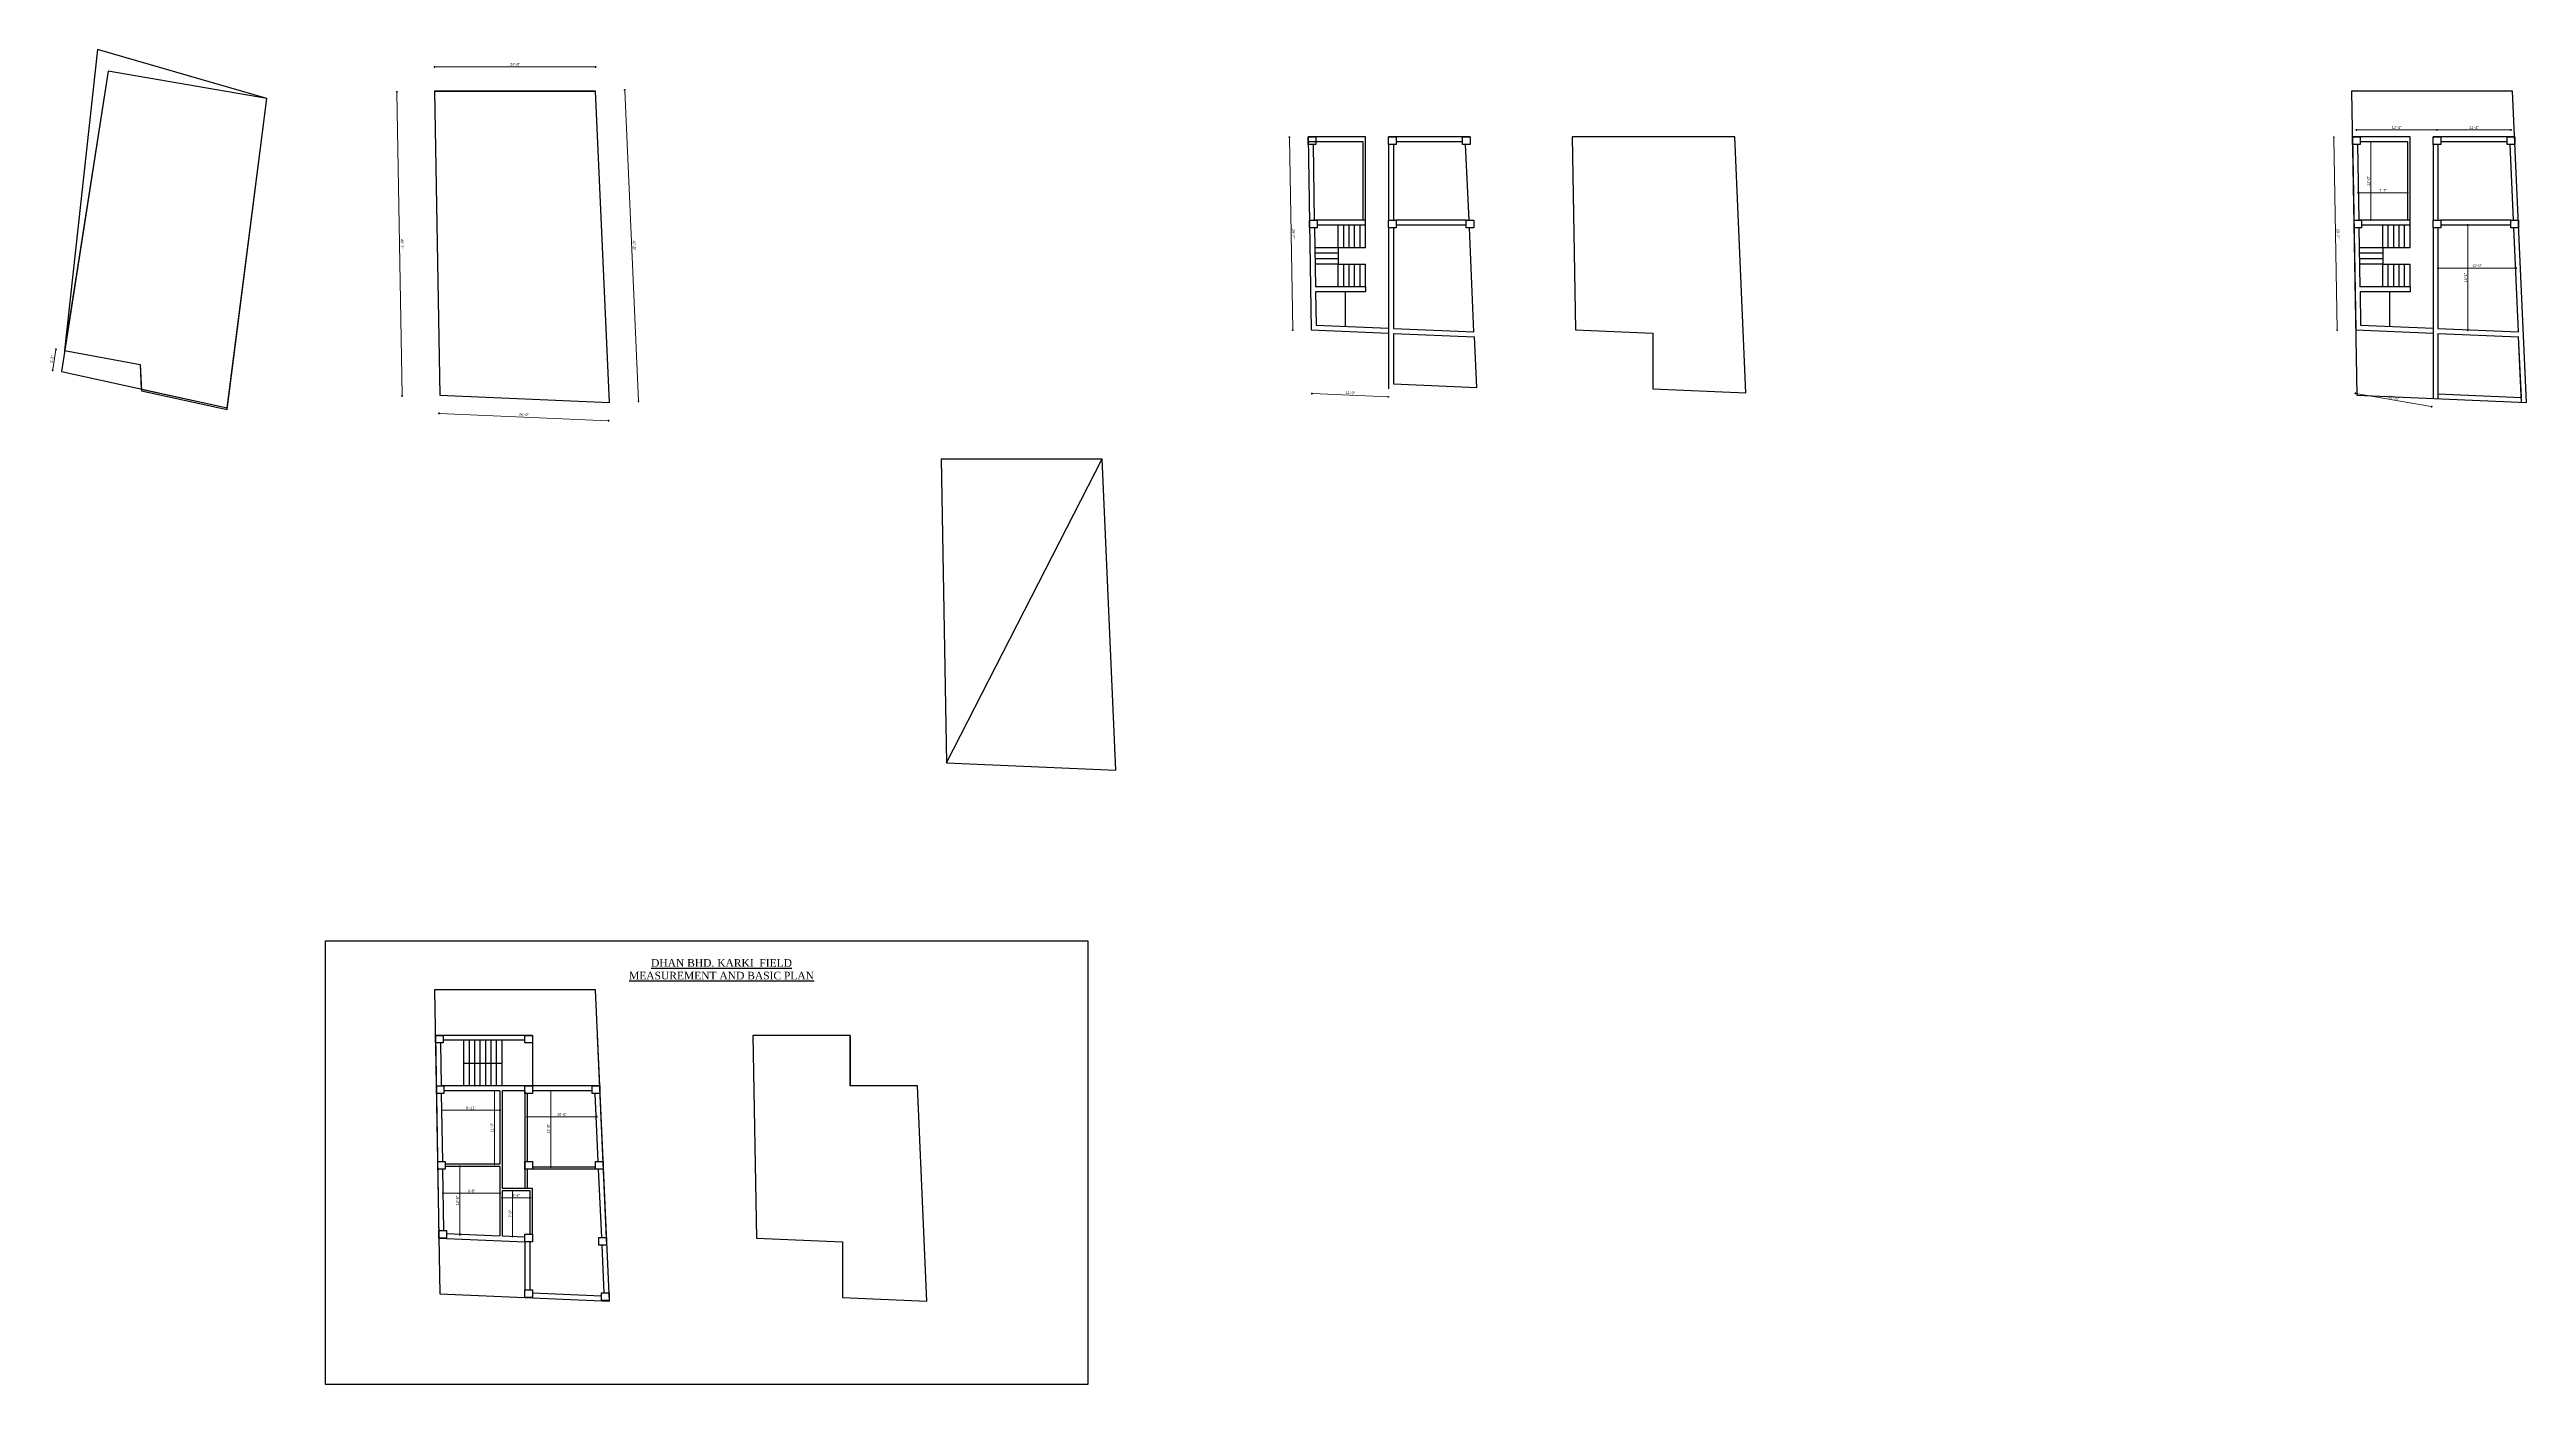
# Model space of a CAD drawing. Header units: inches. Extents: x 21312 to 154598, y -13316 to 16604.
# Drawn here: x 26723 to 31276, y -11164 to -8710 of the extents above; entities that cross this region are included whole.
import ezdxf

# ---------------------------------------------------------------- set-up
doc = ezdxf.new("R2010")
doc.units = ezdxf.units.IN
doc.header["$LTSCALE"] = 0.5
doc.header["$MEASUREMENT"] = 0
doc.header["$PDMODE"] = 66
doc.layers.add('hatch', color=9, linetype='Continuous', lineweight=0)
doc.layers.add('Toilet', color=7, linetype='Continuous', lineweight=25)
doc.styles.get("Standard").update_dxf_attribs({"font": 'arial.ttf'})
doc.dimstyles.new('S8', dxfattribs={"dimtxt": 5, "dimasz": 1, "dimexe": 6, "dimexo": 18, "dimgap": 1.9375, "dimtad": 1, "dimdec": 0, "dimzin": 3, "dimdsep": 46, "dimlunit": 4, "dimtxsty": 'Standard', "dimblk": 'dot 2', "dimcen": 12, "dimse1": 1, "dimse2": 1, "dimclrd": 1, "dimclre": 1, "dimclrt": 256, "dimadec": 0, "dimazin": 0, "dimtfac": 0.75, "dimtdec": 0, "dimtix": 1, "dimtmove": 1, "dimatfit": 3, "dimldrblk": 'DOT', "dimfxl": 1, "dimtolj": 1, "dimtzin": 0, "dimlwd": 9, "dimlwe": 9, "dimarcsym": 0})

# ---------------------------------------------------------------- blocks, each defined once
blk = doc.blocks.new('dot1')
at = {"layer": 'hatch'}
h = blk.add_hatch(color=256, dxfattribs=at)
edge = h.paths.add_edge_path()
edge.add_arc((0, 0), 1, 0, 360)
for p, q in [((3, 0), (-3, 0)), ((0, 3), (0, -3))]:
    blk.add_line(p, q, dxfattribs=at)
blk.add_circle((0, 0), 1, dxfattribs=at)
blk = doc.blocks.new('dot 2')
at = {"layer": 'hatch', "xscale": 0.5, "yscale": 0.5, "zscale": 0.5}
blk.add_blockref('dot1', (0, 0), dxfattribs=at)
blk = doc.blocks.new('*D912')
at = {"layer": 'Defpoints', "color": 0, "transparency": 16777216}
for p in [(27430.5, -8786.6), (27370.8, -9346.7), (27440.1, -9345.5)]:
    blk.add_point(p, dxfattribs=at)
at = {"layer": 'Toilet', "color": 1, "lineweight": 9, "transparency": 16777216}
blk.add_line((27361.2, -8788.8), (27370.8, -9345.7), dxfattribs=at)
for p, rotation in [((27361.2, -8787.8), 90.98917906511), ((27370.8, -9346.7), 270.98917906511)]:
    blk.add_blockref('dot 2', p, dxfattribs=dict(at, rotation=rotation))
at = {"layer": 'Toilet', "transparency": 16777216, "insert": (27370.5, -9067.1), "char_height": 5, "attachment_point": 5, "rotation": 270.9892}
blk.add_mtext('\\A1;46\'-7"', dxfattribs=at)
blk = doc.blocks.new('_Dot')
at = {"color": 0, "linetype": 'ByBlock', "lineweight": -2}
blk.add_line((-0.5, 0), (-1, 0), dxfattribs=at)
at = {"color": 0, "linetype": 'ByBlock', "const_width": 0.5}
blk.add_lwpolyline([(-0.25, 0, 1), (0.25, 0, 1)], format="xyb", close=True, dxfattribs=at)
blk = doc.blocks.new('*D913')
at = {"layer": 'Defpoints', "color": 0, "transparency": 16777216}
for p in [(27430.5, -8741.8), (27430.5, -8786.6), (27726.5, -8786.6)]:
    blk.add_point(p, dxfattribs=at)
at = {"layer": 'Toilet', "color": 1, "lineweight": 9, "transparency": 16777216}
blk.add_line((27725.5, -8741.8), (27431.5, -8741.8), dxfattribs=at)
at = {"layer": 'Toilet', "color": 1, "lineweight": 9, "transparency": 16777216, "rotation": 180}
blk.add_blockref('dot 2', (27430.5, -8741.8), dxfattribs=at)
at = {"layer": 'Toilet', "color": 1, "lineweight": 9, "transparency": 16777216}
blk.add_blockref('dot 2', (27726.5, -8741.8), dxfattribs=at)
at = {"layer": 'Toilet', "transparency": 16777216, "insert": (27578.5, -8737.3), "char_height": 5, "attachment_point": 5}
blk.add_mtext('\\A1;24\'-8"', dxfattribs=at)
blk = doc.blocks.new('*D914')
at = {"layer": 'Defpoints', "color": 0, "transparency": 16777216}
for p in [(27726.5, -8786.6), (27780.1, -8784.2), (27751.8, -9359)]:
    blk.add_point(p, dxfattribs=at)
at = {"layer": 'Toilet', "color": 1, "lineweight": 9, "transparency": 16777216}
blk.add_line((27805.4, -9355.6), (27780.1, -8785.2), dxfattribs=at)
for p, rotation in [((27780.1, -8784.2), 92.53635972208973), ((27805.4, -9356.6), 272.5363597220897)]:
    blk.add_blockref('dot 2', p, dxfattribs=dict(at, rotation=rotation))
at = {"layer": 'Toilet', "transparency": 16777216, "insert": (27797.2, -9070.2), "char_height": 5, "attachment_point": 5, "rotation": 272.5364}
blk.add_mtext('\\A1;47\'-9"', dxfattribs=at)
blk = doc.blocks.new('*D920')
at = {"layer": 'Defpoints', "color": 0, "transparency": 16777216}
for p in [(26734.4, -9261), (26750.4, -9263.4), (26744.4, -9302)]:
    blk.add_point(p, dxfattribs=at)
at = {"layer": 'Toilet', "color": 1, "lineweight": 9, "transparency": 16777216}
blk.add_line((26728.7, -9298.5), (26734.3, -9261.9), dxfattribs=at)
for p, rotation in [((26734.4, -9261), 81.26830674162383), ((26728.5, -9299.5), 261.2683067416238)]:
    blk.add_blockref('dot 2', p, dxfattribs=dict(at, rotation=rotation))
at = {"layer": 'Toilet', "transparency": 16777216, "insert": (26727, -9279.6), "char_height": 5, "attachment_point": 5, "rotation": 81.2683}
blk.add_mtext('\\A1;3\'-3"', dxfattribs=at)
blk = doc.blocks.new('*D922')
at = {"layer": 'Defpoints', "color": 0, "transparency": 16777216}
for p in [(29044, -9327.4), (29184.4, -9333.5), (29043.4, -9342.4)]:
    blk.add_point(p, dxfattribs=at)
at = {"layer": 'Toilet', "color": 1, "lineweight": 9, "transparency": 16777216}
blk.add_line((29182.8, -9348.5), (29044.4, -9342.5), dxfattribs=at)
for p, rotation in [((29043.4, -9342.4), 177.5160448331279), ((29183.8, -9348.5), 357.5160448331279)]:
    blk.add_blockref('dot 2', p, dxfattribs=dict(at, rotation=rotation))
at = {"layer": 'Toilet', "transparency": 16777216, "insert": (29113.8, -9341), "char_height": 5, "attachment_point": 5, "rotation": 357.516}
blk.add_mtext('\\A1;11\'-9"', dxfattribs=at)
blk = doc.blocks.new('*D925')
at = {"layer": 'Defpoints', "color": 0, "transparency": 16777216}
for p in [(30956.3, -8870.6), (30928.2, -9225.9), (30962.4, -9225.3)]:
    blk.add_point(p, dxfattribs=at)
at = {"layer": 'Toilet', "color": 1, "lineweight": 9, "transparency": 16777216}
blk.add_line((30922.1, -8872.1), (30928.2, -9224.9), dxfattribs=at)
for p, rotation in [((30922.1, -8871.1), 90.98917906511), ((30928.2, -9225.9), 270.98917906511)]:
    blk.add_blockref('dot 2', p, dxfattribs=dict(at, rotation=rotation))
at = {"layer": 'Toilet', "transparency": 16777216, "insert": (30929.7, -9048.4), "char_height": 5, "attachment_point": 5, "rotation": 270.9892}
blk.add_mtext('\\A1;29\'-7"', dxfattribs=at)
blk = doc.blocks.new('*D924')
at = {"layer": 'Defpoints', "color": 0, "transparency": 16777216}
for p in [(30964.2, -9327.4), (30961.6, -9342.2), (31104.5, -9351.5)]:
    blk.add_point(p, dxfattribs=at)
at = {"layer": 'Toilet', "color": 1, "lineweight": 9, "transparency": 16777216}
blk.add_line((31101, -9366.2), (30962.6, -9342.4), dxfattribs=at)
for p, rotation in [((30961.6, -9342.2), 170.2272520231001), ((31102, -9366.4), 350.2272520231)]:
    blk.add_blockref('dot 2', p, dxfattribs=dict(at, rotation=rotation))
at = {"layer": 'Toilet', "transparency": 16777216, "insert": (31032.6, -9349.9), "char_height": 5, "attachment_point": 5, "rotation": 350.2273}
blk.add_mtext('\\A1;11\'-10"', dxfattribs=at)
blk = doc.blocks.new('*D927')
at = {"layer": 'Defpoints', "color": 0, "transparency": 16777216}
for p in [(31014.3, -8879.6), (30990.2, -9023.6), (31014.3, -9023.6)]:
    blk.add_point(p, dxfattribs=at)
at = {"layer": 'Toilet', "color": 1, "lineweight": 9, "transparency": 16777216}
blk.add_line((30990.2, -8880.6), (30990.2, -9022.6), dxfattribs=at)
for p, rotation in [((30990.2, -8879.6), 90), ((30990.2, -9023.6), 270)]:
    blk.add_blockref('dot 2', p, dxfattribs=dict(at, rotation=rotation))
at = {"layer": 'Toilet', "transparency": 16777216, "insert": (30985.8, -8951.6), "char_height": 5, "attachment_point": 5, "rotation": 90}
blk.add_mtext('\\A1;12\'-0"', dxfattribs=at)
blk = doc.blocks.new('*D929')
at = {"layer": 'Defpoints', "color": 0, "transparency": 16777216}
for p in [(31111.5, -8877.6), (31247.6, -8857.8), (31247.6, -8877.6)]:
    blk.add_point(p, dxfattribs=at)
at = {"layer": 'Toilet', "color": 1, "lineweight": 9, "transparency": 16777216}
blk.add_line((31112.5, -8857.8), (31246.6, -8857.8), dxfattribs=at)
at = {"layer": 'Toilet', "color": 1, "lineweight": 9, "transparency": 16777216, "rotation": 180}
blk.add_blockref('dot 2', (31111.5, -8857.8), dxfattribs=at)
at = {"layer": 'Toilet', "color": 1, "lineweight": 9, "transparency": 16777216}
blk.add_blockref('dot 2', (31247.6, -8857.8), dxfattribs=at)
at = {"layer": 'Toilet', "transparency": 16777216, "insert": (31179.6, -8853.3), "char_height": 5, "attachment_point": 5}
blk.add_mtext('\\A1;11\'-4"', dxfattribs=at)
blk = doc.blocks.new('*D930')
at = {"layer": 'Defpoints', "color": 0, "transparency": 16777216}
for p in [(31182.9, -9032.6), (31168.7, -9226), (31187.5, -9226)]:
    blk.add_point(p, dxfattribs=at)
at = {"layer": 'Toilet', "color": 1, "lineweight": 9, "transparency": 16777216}
blk.add_line((31168.7, -9033.6), (31168.7, -9225), dxfattribs=at)
for p, rotation in [((31168.7, -9032.6), 90), ((31168.7, -9226), 270)]:
    blk.add_blockref('dot 2', p, dxfattribs=dict(at, rotation=rotation))
at = {"layer": 'Toilet', "transparency": 16777216, "insert": (31164.2, -9129.3), "char_height": 5, "attachment_point": 5, "rotation": 90}
blk.add_mtext('\\A1;16\'-1"', dxfattribs=at)
blk = doc.blocks.new('*D931')
at = {"layer": 'Defpoints', "color": 0, "transparency": 16777216}
for p in [(31113.5, -9111.7), (31113.5, -9133.4), (31257.2, -9133.4)]:
    blk.add_point(p, dxfattribs=at)
at = {"layer": 'Toilet', "color": 1, "lineweight": 9, "transparency": 16777216}
blk.add_line((31256.2, -9111.7), (31114.5, -9111.7), dxfattribs=at)
at = {"layer": 'Toilet', "color": 1, "lineweight": 9, "transparency": 16777216, "rotation": 180}
blk.add_blockref('dot 2', (31113.5, -9111.7), dxfattribs=at)
at = {"layer": 'Toilet', "color": 1, "lineweight": 9, "transparency": 16777216}
blk.add_blockref('dot 2', (31257.2, -9111.7), dxfattribs=at)
at = {"layer": 'Toilet', "transparency": 16777216, "insert": (31185.4, -9107.2), "char_height": 5, "attachment_point": 5}
blk.add_mtext('\\A1;12\'-0"', dxfattribs=at)
blk = doc.blocks.new('*D932')
at = {"layer": 'Defpoints', "color": 0, "transparency": 16777216}
for p in [(27554.5, -10808.3), (27554.5, -10821.2), (27606.5, -10808.3)]:
    blk.add_point(p, dxfattribs=at)
at = {"layer": 'Toilet', "color": 1, "lineweight": 9, "transparency": 16777216}
blk.add_line((27605.5, -10821.2), (27555.5, -10821.2), dxfattribs=at)
at = {"layer": 'Toilet', "color": 1, "lineweight": 9, "transparency": 16777216, "rotation": 180}
blk.add_blockref('dot 2', (27554.5, -10821.2), dxfattribs=at)
at = {"layer": 'Toilet', "color": 1, "lineweight": 9, "transparency": 16777216}
blk.add_blockref('dot 2', (27606.5, -10821.2), dxfattribs=at)
at = {"layer": 'Toilet', "transparency": 16777216, "insert": (27580.5, -10816.8), "char_height": 5, "attachment_point": 5}
blk.add_mtext('\\A1;4\'-4"', dxfattribs=at)
blk = doc.blocks.new('*D933')
at = {"layer": 'Defpoints', "color": 0, "transparency": 16777216}
for p in [(27580.5, -10808.3), (27574, -10892.2), (27576.9, -10892.2)]:
    blk.add_point(p, dxfattribs=at)
at = {"layer": 'Toilet', "color": 1, "lineweight": 9, "transparency": 16777216}
blk.add_line((27574, -10809.3), (27574, -10891.2), dxfattribs=at)
for p, rotation in [((27574, -10808.3), 90), ((27574, -10892.2), 270)]:
    blk.add_blockref('dot 2', p, dxfattribs=dict(at, rotation=rotation))
at = {"layer": 'Toilet', "transparency": 16777216, "insert": (27569.5, -10850.3), "char_height": 5, "attachment_point": 5, "rotation": 90}
blk.add_mtext('\\A1;7\'-0"', dxfattribs=at)
blk = doc.blocks.new('*D934')
at = {"layer": 'Defpoints', "color": 0, "transparency": 16777216}
for p in [(27550.5, -10624.5), (27540.5, -10759.5), (27550.5, -10759.5)]:
    blk.add_point(p, dxfattribs=at)
at = {"layer": 'Toilet', "color": 1, "lineweight": 9, "transparency": 16777216}
blk.add_line((27540.5, -10625.5), (27540.5, -10758.5), dxfattribs=at)
for p, rotation in [((27540.5, -10624.5), 90), ((27540.5, -10759.5), 270)]:
    blk.add_blockref('dot 2', p, dxfattribs=dict(at, rotation=rotation))
at = {"layer": 'Toilet', "transparency": 16777216, "insert": (27536, -10692), "char_height": 5, "attachment_point": 5, "rotation": 90}
blk.add_mtext('\\A1;11\'-3"', dxfattribs=at)
blk = doc.blocks.new('*D935')
at = {"layer": 'Defpoints', "color": 0, "transparency": 16777216}
for p in [(27443.9, -10692), (27550.5, -10660.3), (27550.5, -10692)]:
    blk.add_point(p, dxfattribs=at)
at = {"layer": 'Toilet', "color": 1, "lineweight": 9, "transparency": 16777216}
blk.add_line((27444.9, -10660.3), (27549.5, -10660.3), dxfattribs=at)
at = {"layer": 'Toilet', "color": 1, "lineweight": 9, "transparency": 16777216, "rotation": 180}
blk.add_blockref('dot 2', (27443.9, -10660.3), dxfattribs=at)
at = {"layer": 'Toilet', "color": 1, "lineweight": 9, "transparency": 16777216}
blk.add_blockref('dot 2', (27550.5, -10660.3), dxfattribs=at)
at = {"layer": 'Toilet', "transparency": 16777216, "insert": (27497.2, -10655.8), "char_height": 5, "attachment_point": 5}
blk.add_mtext('\\A1;8\'-11"', dxfattribs=at)
blk = doc.blocks.new('*D937')
at = {"layer": 'Defpoints', "color": 0, "transparency": 16777216}
for p in [(27497.9, -10763.5), (27477.2, -10889), (27501.5, -10889)]:
    blk.add_point(p, dxfattribs=at)
at = {"layer": 'Toilet', "color": 1, "lineweight": 9, "transparency": 16777216}
blk.add_line((27477.2, -10764.5), (27477.2, -10888), dxfattribs=at)
for p, rotation in [((27477.2, -10763.5), 90), ((27477.2, -10889), 270)]:
    blk.add_blockref('dot 2', p, dxfattribs=dict(at, rotation=rotation))
at = {"layer": 'Toilet', "transparency": 16777216, "insert": (27472.7, -10826.2), "char_height": 5, "attachment_point": 5, "rotation": 90}
blk.add_mtext('\\A1;10\'-5"', dxfattribs=at)
blk = doc.blocks.new('*D938')
at = {"layer": 'Defpoints', "color": 0, "transparency": 16777216}
for p in [(27665.4, -10624.5), (27644.2, -10764.5), (27668.5, -10764.5)]:
    blk.add_point(p, dxfattribs=at)
at = {"layer": 'Toilet', "color": 1, "lineweight": 9, "transparency": 16777216}
blk.add_line((27644.2, -10625.5), (27644.2, -10763.5), dxfattribs=at)
for p, rotation in [((27644.2, -10624.5), 90), ((27644.2, -10764.5), 270)]:
    blk.add_blockref('dot 2', p, dxfattribs=dict(at, rotation=rotation))
at = {"layer": 'Toilet', "transparency": 16777216, "insert": (27639.7, -10694.5), "char_height": 5, "attachment_point": 5, "rotation": 90}
blk.add_mtext('\\A1;11\'-8"', dxfattribs=at)
blk = doc.blocks.new('*D939')
at = {"layer": 'Defpoints', "color": 0, "transparency": 16777216}
for p in [(27600.5, -10672.1), (27600.5, -10692), (27728.7, -10692)]:
    blk.add_point(p, dxfattribs=at)
at = {"layer": 'Toilet', "color": 1, "lineweight": 9, "transparency": 16777216}
blk.add_line((27727.7, -10672.1), (27601.5, -10672.1), dxfattribs=at)
at = {"layer": 'Toilet', "color": 1, "lineweight": 9, "transparency": 16777216, "rotation": 180}
blk.add_blockref('dot 2', (27600.5, -10672.1), dxfattribs=at)
at = {"layer": 'Toilet', "color": 1, "lineweight": 9, "transparency": 16777216}
blk.add_blockref('dot 2', (27728.7, -10672.1), dxfattribs=at)
at = {"layer": 'Toilet', "transparency": 16777216, "insert": (27664.6, -10667.6), "char_height": 5, "attachment_point": 5}
blk.add_mtext('\\A1;10\'-8"', dxfattribs=at)

msp = doc.modelspace()

# ---------------------------------------------------------------- linework, layer by layer
at = {"layer": 'Toilet'}
for p, q in [((27430.5, -8786.6), (27726.5, -8786.6)), ((27430.5, -8786.6), (27440.1, -9345.5)), ((27751.8, -9359), (27726.5, -8786.6)), ((29141.9, -8870.6), (29036.2, -8870.6)), ((29141.9, -9023.6), (29141.9, -8870.6)), ((29334.4, -8870.6), (29184.4, -8870.6)), ((31062.1, -8870.6), (30956.3, -8870.6)), ((31062.1, -9023.6), (31062.1, -8870.6)), ((31254.6, -8870.6), (31104.5, -8870.6)), ((29137.9, -9023.6), (29137.9, -8879.6)), ((29184.4, -8884.6), (29184.4, -9023.6)), ((29193.4, -8884.6), (29193.4, -9023.6)), ((31058.1, -9023.6), (31058.1, -8879.6)), ((31104.5, -8884.6), (31104.5, -9023.6)), ((31113.5, -8884.6), (31113.5, -9023.6)), ((29091.9, -9074.5), (29091.9, -9032.5)), ((29101.9, -9074.5), (29101.9, -9032.5)), ((29111.9, -9074.5), (29111.9, -9032.5)), ((29121.9, -9074.5), (29121.9, -9032.5)), ((29131.9, -9074.5), (29131.9, -9032.5)), ((29141.9, -9032.6), (29141.9, -9023.6)), ((29141.9, -9074.5), (29141.9, -9032.5)), ((29184.4, -9037.6), (29184.4, -9333.5)), ((29193.4, -9037.6), (29193.4, -9222.8)), ((29341.3, -9229.2), (29332.8, -9037.6)), ((31012.1, -9074.5), (31012.1, -9032.5)), ((31022.1, -9074.5), (31022.1, -9032.5)), ((31032.1, -9074.5), (31032.1, -9032.5)), ((31042.1, -9074.5), (31042.1, -9032.5)), ((31052.1, -9074.5), (31052.1, -9032.5)), ((31062.1, -9032.6), (31062.1, -9023.6)), ((31062.1, -9074.5), (31062.1, -9032.5)), ((31104.5, -9037.6), (31104.5, -9351.5)), ((31113.5, -9037.6), (31113.5, -9222.8)), ((31261.4, -9229.2), (31252.9, -9037.6)), ((29091.9, -9074.5), (29048.7, -9074.5)), ((29091.9, -9084.5), (29048.9, -9084.5)), ((29091.9, -9094.5), (29049, -9094.5)), ((29091.9, -9104.5), (29049.2, -9104.5)), ((29091.9, -9074.5), (29091.9, -9104.5)), ((29091.9, -9146.5), (29091.9, -9104.5)), ((29091.9, -9104.5), (29141.9, -9104.5)), ((29101.9, -9146.5), (29101.9, -9104.5)), ((29111.9, -9146.5), (29111.9, -9104.5)), ((29121.9, -9146.5), (29121.9, -9104.5)), ((29131.9, -9146.5), (29131.9, -9104.5)), ((29131.9, -9146.5), (29131.9, -9104.5)), ((29141.9, -9146.5), (29141.9, -9104.5)), ((31012.1, -9074.5), (30968.8, -9074.5)), ((31012.1, -9084.5), (30969, -9084.5)), ((31012.1, -9094.5), (30969.2, -9094.5)), ((31012.1, -9104.5), (30969.3, -9104.5)), ((31012.1, -9074.5), (31012.1, -9104.5)), ((31012.1, -9146.5), (31012.1, -9104.5)), ((31012.1, -9104.5), (31062.1, -9104.5)), ((31022.1, -9146.5), (31022.1, -9104.5)), ((31032.1, -9146.5), (31032.1, -9104.5)), ((31042.1, -9146.5), (31042.1, -9104.5)), ((31052.1, -9146.5), (31052.1, -9104.5)), ((31052.1, -9146.5), (31052.1, -9104.5)), ((31062.1, -9146.5), (31062.1, -9104.5)), ((29141.9, -9146.5), (29049.9, -9146.5)), ((29141.9, -9146.5), (29141.9, -9155.5)), ((31062.1, -9146.5), (30970.1, -9146.5)), ((31062.1, -9146.5), (31062.1, -9155.5)), ((29050.1, -9155.5), (29051.1, -9216.6)), ((29105.1, -9219), (29105.1, -9155.5)), ((30970.2, -9155.5), (30971.3, -9216.6)), ((31025.3, -9219), (31025.3, -9155.5)), ((29042.3, -9225.3), (29184.4, -9231.4)), ((29051.1, -9216.6), (29184.4, -9222.4)), ((29193.4, -9222.8), (29341.3, -9229.2)), ((29193.4, -9231.8), (29193.4, -9324.8)), ((29193.4, -9231.8), (29342.2, -9238.3)), ((29670.1, -9231.4), (29670.1, -9333.5)), ((30962.4, -9225.3), (31104.5, -9231.4)), ((30971.3, -9216.6), (31104.5, -9222.4)), ((31113.5, -9222.8), (31261.4, -9229.2)), ((31113.5, -9231.8), (31262.3, -9238.3)), ((31113.5, -9231.8), (31113.5, -9351.9)), ((31267.2, -9358.6), (31261.8, -9238.3)), ((27440.1, -9345.5), (27751.8, -9359)), ((28361.9, -9462.2), (28657.9, -9462.2)), ((28361.9, -9462.2), (28371.5, -10021.1)), ((28371.5, -10021.1), (28657.9, -9462.2)), ((28683.2, -10034.6), (28657.9, -9462.2)), ((28371.5, -10021.1), (28683.2, -10034.6)), ((27726.5, -10438.5), (27430.5, -10438.5)), ((27430.5, -10438.5), (27440.1, -10997.4)), ((27751.8, -11010.9), (27726.5, -10438.5)), ((27610.5, -10522.5), (27431.9, -10522.5)), ((27610.5, -10522.5), (27431.9, -10522.5)), ((27431.9, -10522.5), (27438.4, -10895.2)), ((27441.2, -10536.5), (27442.5, -10615.5)), ((27596.5, -10531.5), (27446.2, -10531.5)), ((27484.5, -10573.5), (27484.5, -10531.5)), ((27494.5, -10573.5), (27494.5, -10531.5)), ((27504.5, -10573.5), (27504.5, -10531.5)), ((27514.5, -10573.5), (27514.5, -10531.5)), ((27524.5, -10573.5), (27524.5, -10531.5)), ((27534.5, -10573.5), (27534.5, -10531.5)), ((27544.5, -10573.5), (27544.5, -10531.5)), ((27554.5, -10573.5), (27554.5, -10531.5)), ((27610.5, -10536.5), (27610.5, -10615.5)), ((27747.3, -10908.6), (27730.2, -10522.5)), ((28194.4, -10522.5), (28015.8, -10522.5)), ((28015.8, -10522.5), (28022.2, -10895.2)), ((28194.4, -10522.5), (28194.4, -10615.5)), ((27484.5, -10615.5), (27484.5, -10573.5)), ((27484.5, -10573.5), (27554.5, -10573.5)), ((27494.5, -10615.5), (27494.5, -10573.5)), ((27504.5, -10615.5), (27504.5, -10573.5)), ((27514.5, -10615.5), (27514.5, -10573.5)), ((27524.5, -10615.5), (27524.5, -10573.5)), ((27534.5, -10615.5), (27534.5, -10573.5)), ((27544.5, -10615.5), (27544.5, -10573.5)), ((27554.5, -10615.5), (27554.5, -10573.5)), ((27734.3, -10615.5), (27442.5, -10615.5)), ((27442.8, -10629.5), (27445.1, -10754.5)), ((27550.5, -10624.5), (27447.8, -10624.5)), ((27550.5, -10624.5), (27550.5, -10759.5)), ((27554.5, -10624.5), (27554.5, -10804.3)), ((27596.5, -10624.5), (27554.5, -10624.5)), ((27596.5, -10624.5), (27596.5, -10804.3)), ((27600.5, -10629.5), (27600.5, -10754.5)), ((27720.3, -10624.5), (27610.5, -10624.5)), ((27731.5, -10754.5), (27725.9, -10629.5)), ((28318.2, -10615.5), (28194.4, -10615.5)), ((28335.7, -11010.9), (28318.2, -10615.5)), ((27445.3, -10768.5), (27447.1, -10881.2)), ((27550.5, -10759.5), (27450.2, -10759.5)), ((27550.5, -10763.5), (27450.2, -10763.5)), ((27550.5, -10763.5), (27550.5, -10891.1)), ((27732.1, -10768.5), (27600.5, -10768.5)), ((27600.5, -10768.5), (27600.5, -10804.3)), ((27726.5, -10764.5), (27610.5, -10764.5)), ((27737.7, -10894), (27732.1, -10768.5)), ((27610.5, -10804.3), (27554.5, -10804.3)), ((27606.5, -10808.3), (27554.5, -10808.3)), ((27554.5, -10808.3), (27554.5, -10891.3)), ((27606.5, -10888.1), (27606.5, -10808.3)), ((27610.5, -10888.1), (27610.5, -10804.3)), ((27438.4, -10895.2), (27596.5, -10902.1)), ((27438.4, -10895.2), (27596.5, -10902.1)), ((27452.4, -10886.8), (27550.5, -10891.1)), ((27554.5, -10891.3), (27596.5, -10893.1)), ((27596.5, -10902.1), (27596.5, -10990.2)), ((27605.5, -10902.1), (27605.5, -10990.2)), ((27742.2, -10996.1), (27738.3, -10908)), ((28022.2, -10895.2), (28180.4, -10902.1)), ((28180.4, -10902.1), (28180.4, -11004.2)), ((27440.1, -10997.4), (27751.8, -11010.9)), ((27610.5, -10995.8), (27737.2, -11001.3)), ((28180.4, -11004.2), (28335.7, -11010.9))]:
    msp.add_line(p, q, dxfattribs=at)
for points in [[(27122, -8800.2), (26810.6, -8709.9), (26750.4, -9263.4), (26889.4, -9289), (26891.5, -9337.2), (27048.9, -9371.5)], [(27726.5, -8786.6), (27430.5, -8786.6), (27440.1, -9345.5), (27751.8, -9359)], [(31250.8, -8786.6), (30954.8, -8786.6), (30964.5, -9345.5), (31276.2, -9359)], [(29036.4, -8870.6), (29050.4, -8870.6), (29050.4, -8884.6), (29036.4, -8884.6)], [(29184.4, -8870.6), (29198.4, -8870.6), (29198.4, -8884.6), (29184.4, -8884.6)], [(29320.4, -8870.6), (29334.4, -8870.6), (29334.4, -8884.6), (29320.4, -8884.6)], [(29820.6, -8870.6), (29521.8, -8870.6), (29528, -9225.3), (29670.1, -9231.4), (29670.1, -9333.5), (29841.4, -9340.9)], [(30956.5, -8870.6), (30970.5, -8870.6), (30970.5, -8884.6), (30956.5, -8884.6)], [(31104.5, -8870.6), (31118.5, -8870.6), (31118.5, -8884.6), (31104.5, -8884.6)], [(31240.6, -8870.6), (31254.6, -8870.6), (31254.6, -8884.6), (31240.6, -8884.6)], [(29039, -9023.6), (29053, -9023.6), (29053, -9037.6), (29039, -9037.6)], [(29184.4, -9023.6), (29198.4, -9023.6), (29198.4, -9037.6), (29184.4, -9037.6)], [(29327.2, -9023.6), (29341.2, -9023.6), (29341.2, -9037.6), (29327.2, -9037.6)], [(30959.2, -9023.6), (30973.2, -9023.6), (30973.2, -9037.6), (30959.2, -9037.6)], [(31104.5, -9023.6), (31118.5, -9023.6), (31118.5, -9037.6), (31104.5, -9037.6)], [(31247.3, -9023.6), (31261.3, -9023.6), (31261.3, -9037.6), (31247.3, -9037.6)], [(27432.2, -10522.5), (27446.2, -10522.5), (27446.2, -10536.5), (27432.2, -10536.5)], [(27596.5, -10522.5), (27610.5, -10522.5), (27610.5, -10536.5), (27596.5, -10536.5)], [(28318.2, -10615.5), (28194.4, -10615.5), (28194.4, -10522.5), (28015.8, -10522.5), (28022.2, -10895.2), (28180.4, -10902.1), (28180.4, -11004.2), (28335.7, -11010.9)], [(27433.8, -10615.5), (27447.8, -10615.5), (27447.8, -10629.5), (27433.8, -10629.5)], [(27596.5, -10615.5), (27610.5, -10615.5), (27610.5, -10629.5), (27596.5, -10629.5)], [(27720.3, -10615.5), (27734.3, -10615.5), (27734.3, -10629.5), (27720.3, -10629.5)], [(27436.2, -10754.5), (27450.2, -10754.5), (27450.2, -10768.5), (27436.2, -10768.5)], [(27596.5, -10754.5), (27610.5, -10754.5), (27610.5, -10768.5), (27596.5, -10768.5)], [(27726.5, -10754.5), (27740.5, -10754.5), (27740.5, -10768.5), (27726.5, -10768.5)], [(27438.4, -10881.2), (27452.4, -10881.2), (27452.4, -10895.2), (27438.4, -10895.2)], [(27596.5, -10888.1), (27610.5, -10888.1), (27610.5, -10902.1), (27596.5, -10902.1)], [(27732.7, -10894), (27746.7, -10894), (27746.7, -10908), (27732.7, -10908)], [(27596.5, -10990.2), (27610.5, -10990.2), (27610.5, -11004.2), (27596.5, -11004.2)], [(27737.2, -10996.1), (27751.2, -10996.1), (27751.2, -11010.1), (27737.2, -11010.1)]]:
    msp.add_lwpolyline(points, close=True, dxfattribs=at)
at = {"layer": 'Toilet', "color": 1}
msp.add_lwpolyline([(27122, -8800.2), (26830.4, -8749.6), (26744.4, -9302), (27049.3, -9368.5)], close=True, dxfattribs=at)
at = {"layer": 'Toilet', "color": 3}
for points in [[(27122, -8800.2), (26830.4, -8749.6), (26750.4, -9263.4), (26889.4, -9289), (26891.3, -9334.1), (27049.3, -9368.5)], [(27229.7, -10348.9), (28631.2, -10348.9), (28631.2, -11164.3), (27229.7, -11164.3)]]:
    msp.add_lwpolyline(points, close=True, dxfattribs=at)
at = {"layer": 'Toilet'}
for points in [[(29141.9, -8870.6), (29036.2, -8870.6), (29042.3, -9225.3), (29184.4, -9231.4)], [(29334.4, -8870.6), (29184.4, -8870.6)], [(29820.6, -8870.6), (29521.8, -8870.6), (29528, -9225.3), (29670.1, -9231.4)], [(29521.8, -8870.6), (29528, -9225.3)], [(29670.1, -9333.5), (29841.4, -9340.9), (29820.6, -8870.6)], [(31062.1, -8870.6), (30956.3, -8870.6), (30962.4, -9225.3), (31104.5, -9231.4)], [(31254.6, -8870.6), (31104.5, -8870.6)], [(29137.9, -8879.6), (29036.3, -8879.6)], [(29045.4, -8884.6), (29047.8, -9023.6)], [(29137.9, -8879.6), (29050.4, -8879.6)], [(29320.4, -8879.6), (29198.4, -8879.6)], [(29332.2, -9023.6), (29326, -8884.6)], [(30956.5, -8879.6), (30956.4, -8879.6)], [(30965.5, -8884.6), (30967.9, -9023.6)], [(31058.1, -8879.6), (30970.5, -8879.6)], [(31058.1, -8879.6), (30970.5, -8879.6)], [(31240.6, -8879.6), (31118.5, -8879.6)], [(31252.3, -9023.6), (31246.2, -8884.6)], [(29048, -9037.6), (29049.9, -9146.5)], [(29141.9, -9023.6), (29050.4, -9023.6)], [(29141.9, -9032.6), (29053, -9032.6)], [(29327.2, -9023.6), (29198.4, -9023.6)], [(29327.2, -9032.6), (29198.4, -9032.6)], [(30968.2, -9037.6), (30970.1, -9146.5)], [(31062.1, -9023.6), (30970.5, -9023.6)], [(31062.1, -9032.6), (30973.2, -9032.6)], [(31247.3, -9023.6), (31118.5, -9023.6)], [(31247.3, -9032.6), (31118.5, -9032.6)], [(29141.9, -9074.5), (29091.9, -9074.5)], [(31062.1, -9074.5), (31012.1, -9074.5)], [(29141.9, -9155.5), (29050.1, -9155.5)], [(31062.1, -9155.5), (30970.2, -9155.5)], [(29193.4, -9231.8), (29342.2, -9238.3)], [(29193.4, -9324.8), (29346.3, -9331.5), (29342.2, -9238.3)], [(31113.5, -9231.8), (31262.3, -9238.3)], [(31113.5, -9342.9), (31266.8, -9349.6), (31261.8, -9238.3)], [(27610.5, -10522.5), (27431.9, -10522.5), (27438.4, -10895.2), (27596.5, -10902.1)]]:
    msp.add_lwpolyline(points, dxfattribs=at)

# ---------------------------------------------------------------- texts
at = {"insert": (27958, -10382.2), "char_height": 14, "attachment_point": 2}
msp.add_mtext_dynamic_manual_height_columns('{\\fTimes New Roman|b0|i0|c0|p18;\\LDHAN BHD. KARKI  FIELD MEASUREMENT AND BASIC PLAN}', width=359.79, gutter_width=50, heights=[0], dxfattribs=at)

# ---------------------------------------------------------------- dimensions: what is measured, and where the dimension line sits
at = {"layer": 'Toilet'}
for base, p1, p2, picture, middle in [((27430.5, -8741.8), (27726.5, -8786.6), (27430.5, -8786.6), '*D913', (27578.5, -8737.3)), ((31247.6, -8857.8), (31111.5, -8877.6), (31247.6, -8877.6), '*D929', (31179.6, -8853.3)), ((31113.5, -9111.7), (31257.2, -9133.4), (31113.5, -9133.4), '*D931', (31185.4, -9107.2)), ((27550.5, -10660.3), (27443.9, -10692), (27550.5, -10692), '*D935', (27497.2, -10655.8)), ((27600.5, -10672.1), (27728.7, -10692), (27600.5, -10692), '*D939', (27664.6, -10667.6)), ((27554.5, -10821.2), (27606.5, -10808.3), (27554.5, -10808.3), '*D932', (27580.5, -10816.8))]:
    dim = msp.add_linear_dim(base=base, p1=p1, p2=p2, dimstyle='S8', override={"dimfxl": 2, "dimfxlon": 1, "dimarcsym": 1}, dxfattribs=at)
    dim.commit()
    dim.dimension.update_dxf_attribs({"geometry": picture, "text_midpoint": middle})
for p1, p2, distance, picture, middle in [((27430.5, -8786.6), (27440.1, -9345.5), -69.3, '*D912', (27370.5, -9067.1)), ((27751.8, -9359), (27726.5, -8786.6), -53.6, '*D914', (27797.2, -9070.2)), ((30956.3, -8870.6), (30962.4, -9225.3), -34.2, '*D925', (30929.7, -9048.4)), ((26744.4, -9302), (26750.4, -9263.4), 16.1, '*D920', (26727, -9279.6)), ((29184.4, -9333.5), (29044, -9327.4), 15.1, '*D922', (29113.8, -9341)), ((31104.5, -9351.5), (30964.2, -9327.4), 15.1, '*D924', (31032.6, -9349.9))]:
    dim = msp.add_aligned_dim(p1=p1, p2=p2, distance=distance, dimstyle='S8', override={"dimfxl": 2, "dimfxlon": 1, "dimarcsym": 1}, dxfattribs=at)
    dim.commit()
    dim.dimension.update_dxf_attribs({"geometry": picture, "text_midpoint": middle})
for p1, p2, distance in [((29036.2, -8870.6), (29042.3, -9225.3), -34.2), ((27440.1, -9345.5), (27751.8, -9359), -33.4)]:
    msp.add_aligned_dim(p1=p1, p2=p2, distance=distance, dimstyle='S8', override={"dimfxl": 2, "dimfxlon": 1, "dimarcsym": 1}, dxfattribs=at).render()
for base, p1, p2 in [((31111.5, -8857.7), (30963.5, -8877.6), (31111.5, -8877.6)), ((31058.1, -8973.3), (30966.7, -8954.1), (31058.1, -8954.1)), ((27550.5, -10812.9), (27446.2, -10824.9), (27550.5, -10824.9))]:
    msp.add_linear_dim(base=base, p1=p1, p2=p2, dimstyle='S8', override={"dimfxl": 2, "dimfxlon": 1, "dimarcsym": 1}, dxfattribs=at).render()
for base, p1, p2, picture, middle in [((30990.2, -9023.6), (31014.3, -8879.6), (31014.3, -9023.6), '*D927', (30985.8, -8951.6)), ((31168.7, -9226), (31182.9, -9032.6), (31187.5, -9226), '*D930', (31164.2, -9129.3)), ((27540.5, -10759.5), (27550.5, -10624.5), (27550.5, -10759.5), '*D934', (27536, -10692)), ((27644.2, -10764.5), (27665.4, -10624.5), (27668.5, -10764.5), '*D938', (27639.7, -10694.5)), ((27477.2161, -10888.9675), (27497.8708, -10763.4951), (27501.4644, -10888.9675), '*D937', (27472.7257, -10826.2313)), ((27574, -10892.2), (27580.5, -10808.3), (27576.9, -10892.2), '*D933', (27569.5, -10850.3))]:
    dim = msp.add_linear_dim(base=base, p1=p1, p2=p2, angle=90, dimstyle='S8', override={"dimfxl": 2, "dimfxlon": 1, "dimarcsym": 1}, dxfattribs=at)
    dim.commit()
    dim.dimension.update_dxf_attribs({"geometry": picture, "text_midpoint": middle})

doc.saveas('drawing.dxf')
